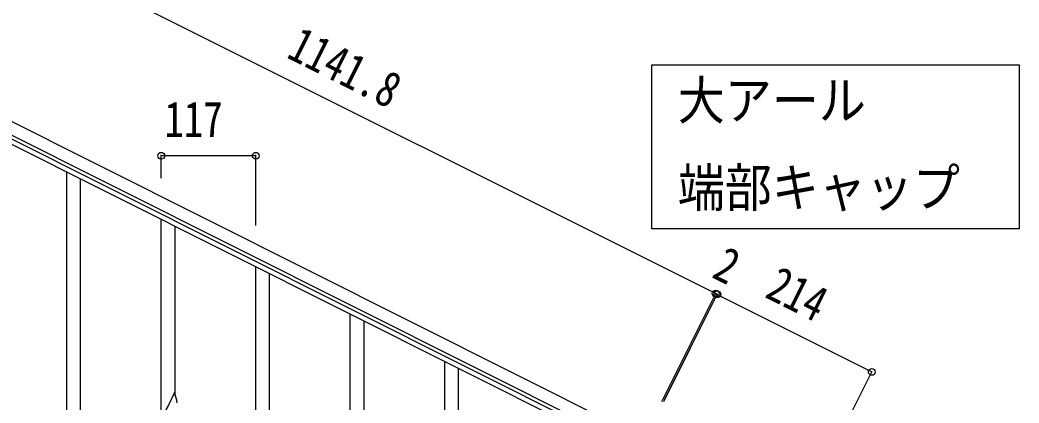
# Model space of a CAD drawing. Units: millimetres, scale not verified. Extents: x -4015 to 4015, y -2862 to 2860.
# Drawn here: x -3270 to -2033, y 1699 to 2172 of the extents above; entities that cross this region are included whole.
import ezdxf
from ezdxf.enums import TextEntityAlignment as Align

# ---------------------------------------------------------------- set-up
doc = ezdxf.new("R2010")
doc.units = ezdxf.units.MM
doc.header["$LTSCALE"] = 10
doc.layers.add('0-3_YKK_A1', color=4, linetype='Continuous')
doc.layers.add('0-4_YKK_D', color=6, linetype='Continuous')
doc.styles.add('ＭＳ ゴシック', font='')
doc.styles.get('ＭＳ ゴシック').set_extended_font_data('MS Gothic')

msp = doc.modelspace()

# ---------------------------------------------------------------- linework, layer by layer
at = {"layer": '0-3_YKK_A1'}
for p, q in [((-2497.74, 1655.19), (-3446, 2129.42)), ((-2504.45, 1641.77), (-3452.71, 2116)), ((-3363.27, 2060.1), (-2552.71, 1654.73)), ((-3360.59, 2065.46), (-2550.03, 1660.09)), ((-3211.67, 1635.64), (-3211.67, 1984.28)), ((-3194.67, 1635.64), (-3194.67, 1975.78)), ((-3094.67, 1676.89), (-3094.67, 1925.77)), ((-3077.67, 1709.8), (-3077.67, 1917.27)), ((-2977.67, 1518.62), (-2977.67, 1867.25)), ((-2960.67, 1518.62), (-2960.67, 1858.75)), ((-2860.67, 1559.87), (-2860.67, 1808.74)), ((-2843.67, 1592.77), (-2843.67, 1800.24)), ((-2743.67, 1401.59), (-2743.67, 1750.23)), ((-2726.67, 1401.59), (-2726.67, 1741.73))]:
    msp.add_line(p, q, dxfattribs=at)
msp.add_lwpolyline([(-2032.8, 2116.79), (-2032.8, 1914.24), (-2487.36, 1914.24), (-2487.36, 2116.79)], close=True, dxfattribs=at)
for points in [[(-3078.27, 1711.84), (-3085.5, 1696.98), (-3085.84, 1696.31), (-3088.45, 1691.12), (-3089.55, 1688.82), (-3090.22, 1687.38), (-3091.33, 1684.92), (-3092.8, 1681.39), (-3093.39, 1679.87), (-3094.11, 1677.85), (-3094.75, 1675.87), (-3095.17, 1674.41), (-3095.53, 1672.98), (-3095.82, 1671.6), (-3096.04, 1670.26)], [(-3075.54, 1702.3), (-3075.88, 1703.71), (-3078.27, 1711.84)]]:
    msp.add_lwpolyline(points, dxfattribs=at)
for centre, radius, start, end in [((-3117.01, 1693.59), 42.37, 9.56725, 11.859), ((-3119.86, 1693.99), 45.12, 6.17603, 8.46779)]:
    msp.add_arc(centre, radius, start, end, dxfattribs=at)
at = {"layer": '0-4_YKK_D'}
for p, q in [((-3429.46, 2344.76), (-2408.25, 1834.05)), ((-3094.67, 1976.77), (-3094.67, 2005.37)), ((-2977.67, 2004.37), (-3094.67, 2004.37)), ((-2977.67, 1918.25), (-2977.67, 2005.37)), ((-2474.89, 1700.78), (-2407.8, 1834.94)), ((-2474.48, 1701.7), (-2407.83, 1834.95)), ((-2472.69, 1700.8), (-2406.04, 1834.06)), ((-2471.75, 1702.57), (-2405.93, 1834.01)), ((-2406.48, 1833.17), (-2408.27, 1834.06)), ((-2406.38, 1833.11), (-2215.03, 1737.29)), ((-2280.4, 1606.75), (-2214.58, 1738.19))]:
    msp.add_line(p, q, dxfattribs=at)
for centre in [(-3094.67, 2004.37), (-2977.67, 2004.37), (-2408.27, 1834.06), (-2408.25, 1834.05), (-2406.48, 1833.17), (-2406.38, 1833.11), (-2215.03, 1737.29)]:
    msp.add_circle(centre, 4.25, dxfattribs=at)

# ---------------------------------------------------------------- texts
at = {"layer": '0-3_YKK_A1', "style": 'ＭＳ ゴシック', "width": 0.9}
for s, p in [('大アール', (-2455.23, 2034.97)), ('端部キャップ', (-2455.23, 1927.18))]:
    msp.add_text(s, height=47.42, dxfattribs=at).set_placement(p, align=Align.BOTTOM_LEFT)
at = {"layer": '0-4_YKK_D', "style": 'ＭＳ ゴシック', "width": 0.8}
for s, rotation, p in [('1141.8', 333.43, (-2947.02, 2114.67)), ('2', 333.425, (-2420.57, 1843.01)), ('214', 333.4, (-2354.87, 1818.5))]:
    msp.add_text(s, height=43.99, rotation=rotation, dxfattribs=at).set_placement(p, align=Align.BOTTOM_LEFT)
msp.add_text('117', height=43.99, dxfattribs=at).set_placement((-3090.57, 2014.37), align=Align.BOTTOM_LEFT)

doc.saveas('drawing.dxf')
